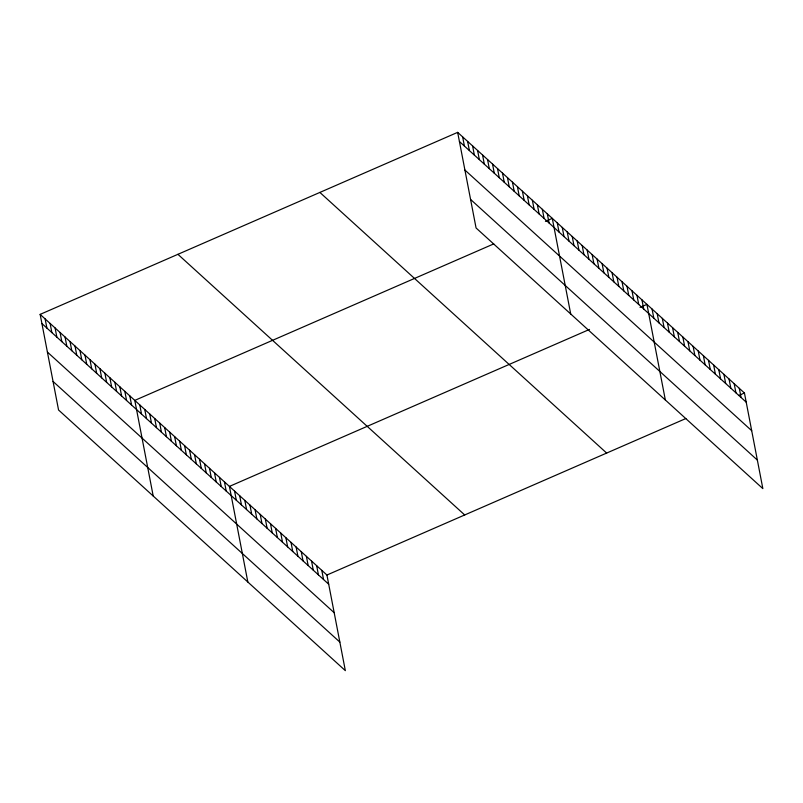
<?xml version="1.0" encoding="UTF-8"?>
<svg xmlns="http://www.w3.org/2000/svg" width="803" height="803" viewBox="0 0 803 803"><rect width="100%" height="100%" fill="white"/><g stroke="black" fill="none" stroke-linecap="round" stroke-linejoin="round"><path stroke-width="1.2" d="M40.15 314.385L326.931 575.028L345.34 670.646L58.559 410.002L40.15 314.385L457.66 132.354L744.441 392.998L762.85 488.615L476.069 227.972L457.66 132.354M493.745 243.901L134.784 400.396L153.202 496.013M545.408 221.367L552.293 218.366L570.712 313.983M589.522 329.411L229.427 486.407L247.836 582.024M640.041 307.378L646.937 304.377L665.346 399.994M326.931 575.028L685.882 418.524M738.7 395.498L744.441 392.998M459.426 141.519L746.198 402.152M464.917 170.045L751.698 430.689M470.578 199.435L757.359 460.079M319.885 192.429L606.656 453.073M177.925 254.32L464.706 514.964M41.917 323.549L328.688 584.193M47.407 352.075L334.189 612.719M53.068 381.475L339.85 642.109M739.302 388.331L741.069 397.495M734.173 383.673L735.939 392.828M729.044 379.006L730.81 388.16M723.915 374.339L725.671 383.503M718.775 369.681L720.542 378.835M713.646 365.014L715.413 374.168M708.517 360.346L710.284 369.51M703.388 355.689L705.144 364.843M698.249 351.021L700.015 360.176M693.119 346.354L694.886 355.518M687.99 341.697L689.747 350.851M682.851 337.029L684.618 346.183M677.722 332.362L679.489 341.526M672.593 327.704L674.359 336.858M667.464 323.037L669.22 332.191M662.324 318.369L664.091 327.534M657.195 313.712L658.962 322.866M652.066 309.045L653.833 318.199M641.948 299.85L643.715 309.014M636.97 295.323L638.736 304.488M631.991 290.796L633.758 299.961M627.013 286.269L628.769 295.434M622.034 281.743L623.79 290.907M617.045 277.216L618.812 286.38M612.067 272.689L613.833 281.853M607.088 268.162L608.855 277.326M602.109 263.635L603.866 272.799M597.121 259.108L598.887 268.272M592.142 254.581L593.909 263.745M587.164 250.054L588.93 259.218M582.185 245.527L583.942 254.692M577.196 241L578.963 250.165M572.218 236.473L573.984 245.638M567.239 231.947L569.006 241.111M562.261 227.42L564.017 236.584M557.282 222.893L559.039 232.057M547.315 213.839L549.081 223.003M542.336 209.312L544.103 218.476M537.358 204.785L539.114 213.949M532.369 200.258L534.136 209.422M527.39 195.731L529.157 204.895M522.412 191.204L524.178 200.369M517.433 186.677L519.19 195.842M512.455 182.151L514.211 191.315M507.466 177.624L509.232 186.788M502.487 173.097L504.254 182.261M497.509 168.57L499.275 177.734M492.53 164.043L494.287 173.207M487.541 159.516L489.308 168.68M482.563 154.989L484.329 164.153M477.584 150.462L479.351 159.626M472.606 145.935L474.362 155.099M467.617 141.408L469.384 150.573M462.638 136.881L464.405 146.046M321.792 570.361L323.559 579.525M316.663 565.703L318.43 574.858M311.534 561.036L313.3 570.2M306.405 556.369L308.161 565.533M301.266 551.711L303.032 560.865M296.136 547.044L297.903 556.208M291.007 542.376L292.764 551.541M285.878 537.719L287.635 546.873M280.739 533.051L282.505 542.216M275.61 528.384L277.376 537.548M270.481 523.727L272.237 532.881M265.341 519.059L267.108 528.223M260.212 514.392L261.979 523.556M255.083 509.734L256.85 518.889M249.954 505.067L251.71 514.231M244.815 500.399L246.581 509.564M239.685 495.742L241.452 504.896M234.556 491.075L236.323 500.239M224.438 481.88L226.205 491.045M219.46 477.353L221.226 486.518M214.481 472.826L216.248 481.991M209.503 468.3L211.259 477.464M204.514 463.773L206.281 472.937M199.535 459.246L201.302 468.41M194.557 454.719L196.323 463.883M189.578 450.192L191.345 459.356M184.6 445.665L186.356 454.829M179.611 441.138L181.378 450.302M174.632 436.611L176.399 445.775M169.654 432.084L171.42 441.248M164.675 427.557L166.432 436.722M159.687 423.03L161.453 432.195M154.708 418.504L156.475 427.668M149.729 413.977L151.496 423.141M144.751 409.45L146.507 418.614M139.772 404.923L141.529 414.087M129.805 395.869L131.572 405.033M124.826 391.342L126.593 400.506M119.848 386.815L121.604 395.979M114.859 382.288L116.626 391.452M109.881 377.761L111.647 386.926M104.902 373.234L106.669 382.399M99.923 368.707L101.68 377.872M94.935 364.181L96.701 373.345M89.956 359.654L91.723 368.818M84.977 355.127L86.744 364.291M79.999 350.6L81.765 359.764M75.02 346.073L76.777 355.237M70.032 341.546L71.798 350.71M65.053 337.019L66.82 346.183M60.074 332.492L61.841 341.656M55.096 327.965L56.852 337.13M50.107 323.438L51.874 332.603M45.129 318.911L46.895 328.076"/></g></svg>
